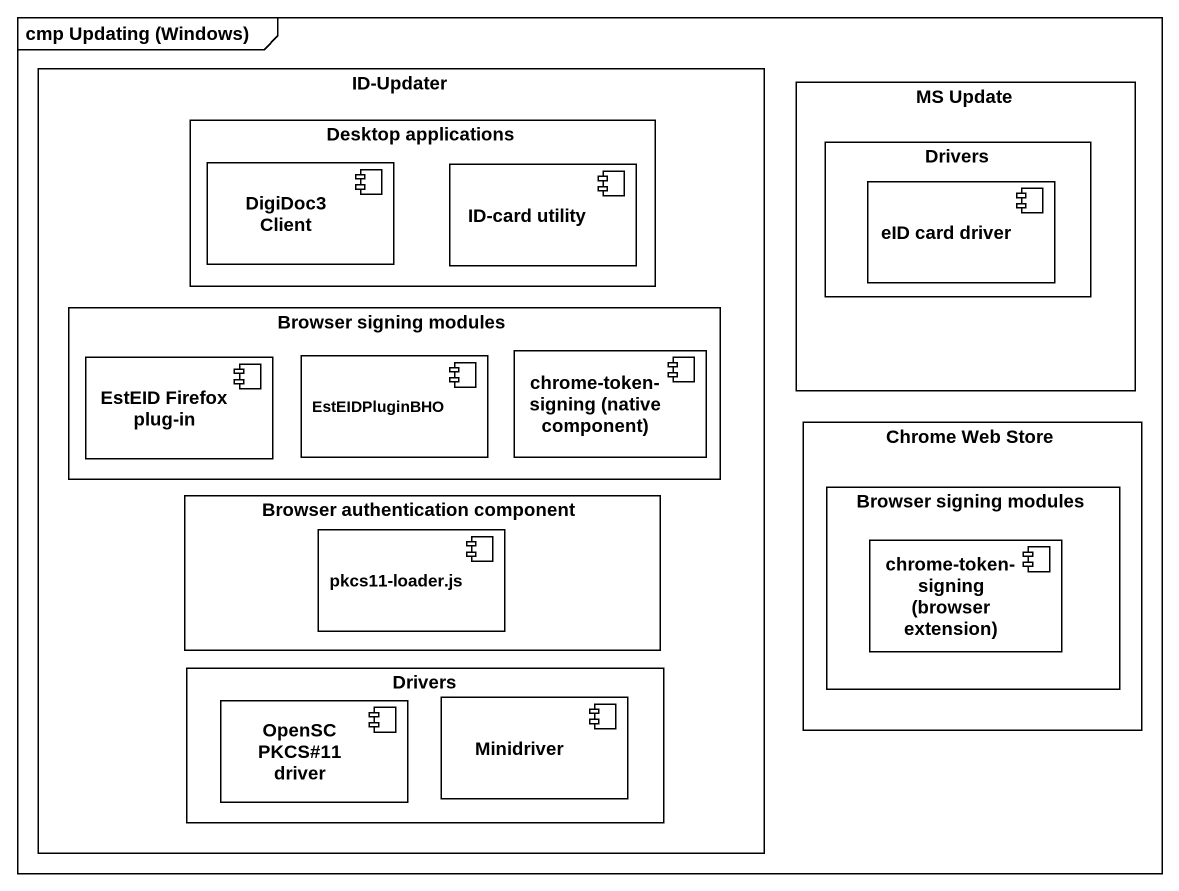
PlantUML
@startuml
mainframe cmp Updating (Windows)
rectangle "ID-Updater" as ID_Updater #FFFFFF {
  rectangle "Desktop applications" as Desktop_applications {
    component "DigiDoc3 Client" as DigiDoc3_Client #FFFFFF
    component "ID-card utility" as ID_card_utility #FFFFFF
  }
  rectangle "Browser signing modules" as Browser_signing_modules {
    component "EstEID Firefox plug-in" as EstEID_Firefox_plug_in #FFFFFF
    component EstEIDPluginBHO #FFFFFF
    component "chrome-token-signing (native component)" as chrome_token_signing_native #FFFFFF
  }
  rectangle "Browser authentication component" as Browser_authentication {
    component "pkcs11-loader.js" as pkcs11_loader_js #FFFFFF
  }
  rectangle "Drivers" as Drivers_2 {
    component "OpenSC PKCS#11 driver" as OpenSC_PKCS_11_driver #FFFFFF
    component Minidriver #FFFFFF
  }
}
rectangle "MS Update" as MS_Update #FFFFFF {
  rectangle Drivers {
    component "eID card driver" as eID_card_driver #FFFFFF
  }
}
rectangle "Chrome Web Store" as Chrome_Web_Store #FFFFFF {
  rectangle "Browser signing modules" as Browser_signing_modules_2 {
    component "chrome-token-signing (browser extension)" as chrome_token_signing #FFFFFF
  }
}
@enduml
